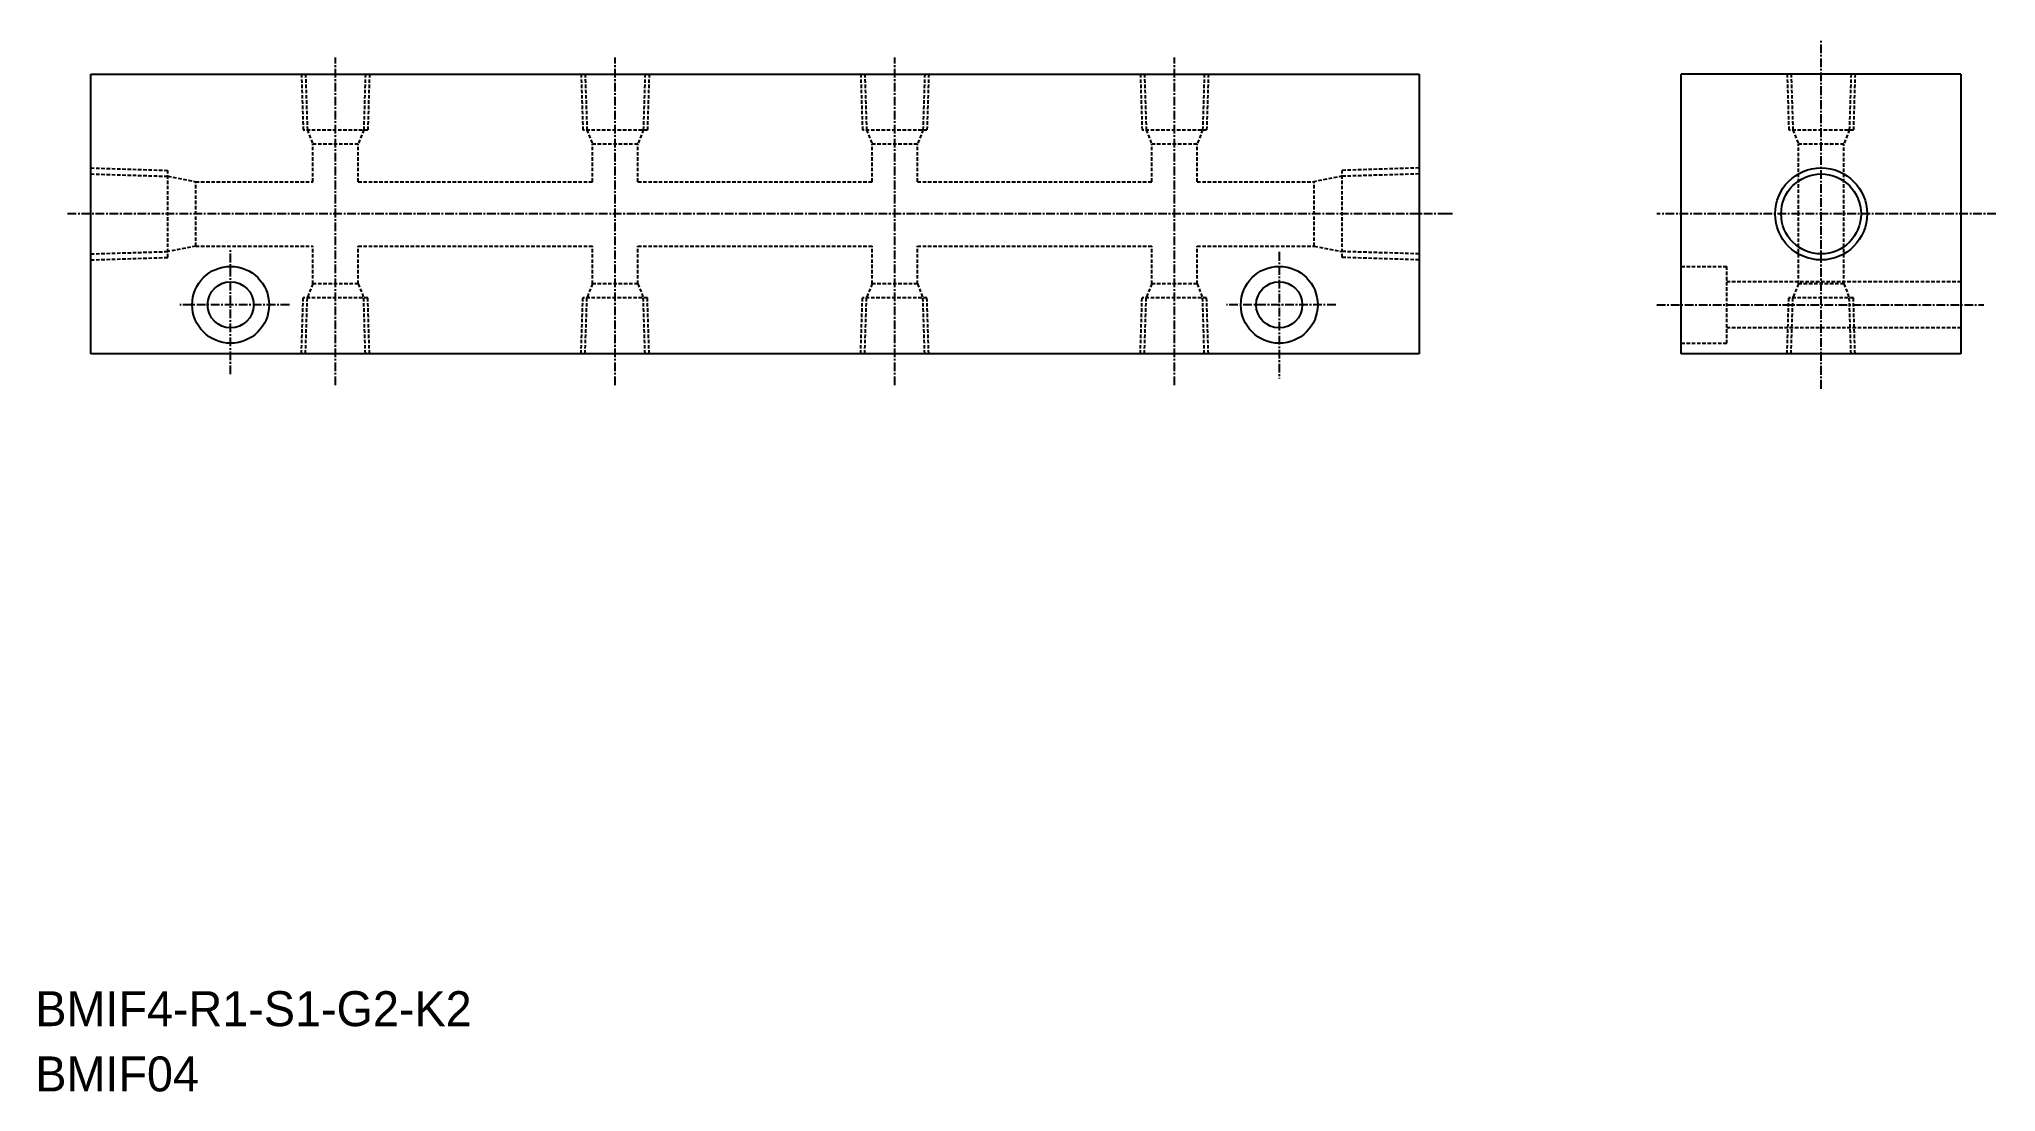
# Model space of a CAD drawing. Extents: x 646 to 926, y 2494 to 2645.
import ezdxf

# ---------------------------------------------------------------- set-up
doc = ezdxf.new("R2010")
doc.units = 0
doc.linetypes.add('CENTER', pattern=[2, 1.25, -0.25, 0.25, -0.25])
doc.linetypes.add('DASHED', pattern=[0.75, 0.5, -0.25])
doc.layers.get('0').update_dxf_attribs({"linetype": 'CONTINUOUS'})
doc.layers.add('CENTER', color=1, linetype='CENTER')

msp = doc.modelspace()

# ---------------------------------------------------------------- linework, layer by layer
at = {"color": 7, "linetype": 'CONTINUOUS'}
for p, q in [((653.67, 2639.75), (843.67, 2639.75)), ((653.67, 2599.75), (653.67, 2639.75)), ((843.67, 2639.75), (843.67, 2599.75)), ((921.18, 2639.75), (881.18, 2639.75)), ((881.18, 2599.75), (881.18, 2639.75)), ((921.18, 2639.75), (921.18, 2599.75)), ((843.67, 2599.75), (653.67, 2599.75)), ((921.18, 2599.75), (881.18, 2599.75))]:
    msp.add_line(p, q, dxfattribs=at)
at = {"color": 3, "linetype": 'DASHED'}
for p, q in [((683.8, 2639.75), (684.05, 2631.75)), ((684.38, 2639.75), (684.64, 2631.75)), ((692.95, 2639.75), (692.7, 2631.75)), ((693.53, 2639.75), (693.28, 2631.75)), ((723.8, 2639.75), (724.05, 2631.75)), ((724.38, 2639.75), (724.64, 2631.75)), ((732.95, 2639.75), (732.7, 2631.75)), ((733.53, 2639.75), (733.28, 2631.75)), ((763.8, 2639.75), (764.05, 2631.75)), ((764.38, 2639.75), (764.64, 2631.75)), ((772.95, 2639.75), (772.7, 2631.75)), ((773.53, 2639.75), (773.28, 2631.75)), ((803.8, 2639.75), (804.05, 2631.75)), ((804.38, 2639.75), (804.64, 2631.75)), ((812.95, 2639.75), (812.7, 2631.75)), ((813.53, 2639.75), (813.28, 2631.75)), ((896.31, 2639.75), (896.56, 2631.75)), ((896.89, 2639.75), (897.15, 2631.75)), ((905.46, 2639.75), (905.21, 2631.75)), ((906.04, 2639.75), (905.79, 2631.75)), ((693.28, 2631.75), (684.05, 2631.75)), ((684.64, 2631.75), (685.42, 2629.75)), ((692.7, 2631.75), (691.92, 2629.75)), ((733.28, 2631.75), (724.05, 2631.75)), ((724.64, 2631.75), (725.42, 2629.75)), ((732.7, 2631.75), (731.92, 2629.75)), ((773.28, 2631.75), (764.05, 2631.75)), ((764.64, 2631.75), (765.42, 2629.75)), ((772.7, 2631.75), (771.92, 2629.75)), ((813.28, 2631.75), (804.05, 2631.75)), ((804.64, 2631.75), (805.42, 2629.75)), ((812.7, 2631.75), (811.92, 2629.75)), ((905.79, 2631.75), (896.56, 2631.75)), ((897.15, 2631.75), (897.93, 2629.75)), ((905.21, 2631.75), (904.43, 2629.75)), ((691.92, 2629.75), (685.42, 2629.75)), ((685.42, 2624.35), (685.42, 2629.75)), ((691.92, 2624.35), (691.92, 2629.75)), ((731.92, 2629.75), (725.42, 2629.75)), ((725.42, 2624.35), (725.42, 2629.75)), ((731.92, 2624.35), (731.92, 2629.75)), ((771.92, 2629.75), (765.42, 2629.75)), ((765.42, 2624.35), (765.42, 2629.75)), ((771.92, 2624.35), (771.92, 2629.75)), ((811.92, 2629.75), (805.42, 2629.75)), ((805.42, 2624.35), (805.42, 2629.75)), ((811.92, 2624.35), (811.92, 2629.75)), ((897.93, 2619.75), (897.93, 2629.75)), ((904.43, 2629.75), (897.93, 2629.75)), ((904.43, 2619.75), (904.43, 2629.75)), ((653.67, 2626.33), (664.67, 2625.98)), ((664.67, 2613.52), (664.67, 2625.98)), ((843.67, 2626.33), (832.67, 2625.98)), ((832.67, 2613.52), (832.67, 2625.98)), ((653.67, 2625.47), (664.67, 2625.13)), ((664.67, 2625.13), (668.67, 2624.35)), ((668.67, 2624.35), (685.42, 2624.35)), ((668.67, 2615.15), (668.67, 2624.35)), ((691.92, 2624.35), (725.42, 2624.35)), ((731.92, 2624.35), (765.42, 2624.35)), ((771.92, 2624.35), (805.42, 2624.35)), ((811.92, 2624.35), (828.67, 2624.35)), ((832.67, 2625.13), (828.67, 2624.35)), ((828.67, 2615.15), (828.67, 2624.35)), ((843.67, 2625.47), (832.67, 2625.13)), ((897.93, 2609.75), (897.93, 2619.75)), ((904.43, 2609.75), (904.43, 2619.75)), ((653.67, 2614.03), (664.67, 2614.37)), ((668.67, 2615.15), (664.67, 2614.37)), ((668.67, 2615.15), (685.42, 2615.15)), ((685.42, 2609.75), (685.42, 2615.15)), ((691.92, 2615.15), (725.42, 2615.15)), ((691.92, 2609.75), (691.92, 2615.15)), ((725.42, 2609.75), (725.42, 2615.15)), ((731.92, 2615.15), (765.42, 2615.15)), ((731.92, 2609.75), (731.92, 2615.15)), ((765.42, 2609.75), (765.42, 2615.15)), ((771.92, 2609.75), (771.92, 2615.15)), ((771.92, 2615.15), (805.42, 2615.15)), ((805.42, 2609.75), (805.42, 2615.15)), ((811.92, 2609.75), (811.92, 2615.15)), ((811.92, 2615.15), (828.67, 2615.15)), ((828.67, 2615.15), (832.67, 2614.37)), ((843.67, 2614.03), (832.67, 2614.37)), ((653.67, 2613.17), (664.67, 2613.52)), ((843.67, 2613.17), (832.67, 2613.52)), ((881.18, 2612.25), (887.68, 2612.25)), ((887.68, 2601.25), (887.68, 2612.25)), ((685.42, 2609.75), (684.64, 2607.75)), ((691.92, 2609.75), (685.42, 2609.75)), ((691.92, 2609.75), (692.7, 2607.75)), ((725.42, 2609.75), (724.64, 2607.75)), ((731.92, 2609.75), (725.42, 2609.75)), ((731.92, 2609.75), (732.7, 2607.75)), ((765.42, 2609.75), (764.64, 2607.75)), ((771.92, 2609.75), (765.42, 2609.75)), ((771.92, 2609.75), (772.7, 2607.75)), ((805.42, 2609.75), (804.64, 2607.75)), ((811.92, 2609.75), (805.42, 2609.75)), ((811.92, 2609.75), (812.7, 2607.75)), ((921.18, 2610.05), (887.68, 2610.05)), ((897.93, 2609.75), (897.15, 2607.75)), ((904.43, 2609.75), (897.93, 2609.75)), ((904.43, 2609.75), (905.21, 2607.75)), ((683.8, 2599.75), (684.05, 2607.75)), ((693.28, 2607.75), (684.05, 2607.75)), ((684.38, 2599.75), (684.64, 2607.75)), ((692.95, 2599.75), (692.7, 2607.75)), ((693.53, 2599.75), (693.28, 2607.75)), ((723.8, 2599.75), (724.05, 2607.75)), ((733.28, 2607.75), (724.05, 2607.75)), ((724.38, 2599.75), (724.64, 2607.75)), ((732.95, 2599.75), (732.7, 2607.75)), ((733.53, 2599.75), (733.28, 2607.75)), ((763.8, 2599.75), (764.05, 2607.75)), ((773.28, 2607.75), (764.05, 2607.75)), ((764.38, 2599.75), (764.64, 2607.75)), ((772.95, 2599.75), (772.7, 2607.75)), ((773.53, 2599.75), (773.28, 2607.75)), ((803.8, 2599.75), (804.05, 2607.75)), ((813.28, 2607.75), (804.05, 2607.75)), ((804.38, 2599.75), (804.64, 2607.75)), ((812.95, 2599.75), (812.7, 2607.75)), ((813.53, 2599.75), (813.28, 2607.75)), ((896.31, 2599.75), (896.56, 2607.75)), ((905.79, 2607.75), (896.56, 2607.75)), ((896.89, 2599.75), (897.15, 2607.75)), ((905.46, 2599.75), (905.21, 2607.75)), ((906.04, 2599.75), (905.79, 2607.75)), ((921.18, 2603.45), (887.68, 2603.45)), ((881.18, 2601.25), (887.68, 2601.25))]:
    msp.add_line(p, q, dxfattribs=at)
for p, q in [((672.85, 2624.35), (672.85, 2624.35)), ((677.04, 2624.35), (677.04, 2624.35))]:
    msp.add_line(p, q)
at = {"color": 3, "linetype": 'CONTINUOUS'}
msp.add_circle((901.18, 2619.75), 6.58, dxfattribs=at)
at = {"color": 7, "linetype": 'CONTINUOUS'}
for centre, radius in [((901.18, 2619.75), 5.72), ((673.67, 2606.75), 5.5), ((823.67, 2606.75), 5.5), ((673.67, 2606.75), 3.3), ((823.67, 2606.75), 3.3)]:
    msp.add_circle(centre, radius, dxfattribs=at)
at = {"layer": 'CENTER', "color": 1, "linetype": 'CENTER'}
for p, q in [((901.18, 2594.75), (901.18, 2644.75)), ((688.67, 2595.26), (688.67, 2642.1)), ((728.67, 2595.26), (728.67, 2642.1)), ((768.67, 2595.26), (768.67, 2642.1)), ((808.67, 2595.26), (808.67, 2642.1)), ((847.59, 2619.75), (650.26, 2619.75)), ((848.47, 2619.75), (846.58, 2619.75)), ((926.18, 2619.75), (877.67, 2619.75)), ((673.67, 2596.82), (673.67, 2614.62)), ((823.67, 2614.31), (823.67, 2596.2)), ((682.07, 2606.75), (666.42, 2606.75)), ((831.76, 2606.75), (816.14, 2606.75)), ((877.67, 2606.75), (924.46, 2606.75))]:
    msp.add_line(p, q, dxfattribs=at)

# ---------------------------------------------------------------- texts
at = {"color": 7, "linetype": 'CONTINUOUS'}
for s, p in [('BMIF4-R1-S1-G2-K2', (645.73, 2503.57)), ('BMIF04', (645.73, 2494.24))]:
    msp.add_text(s, height=5, dxfattribs=at).set_placement(p)

doc.saveas('drawing.dxf')
